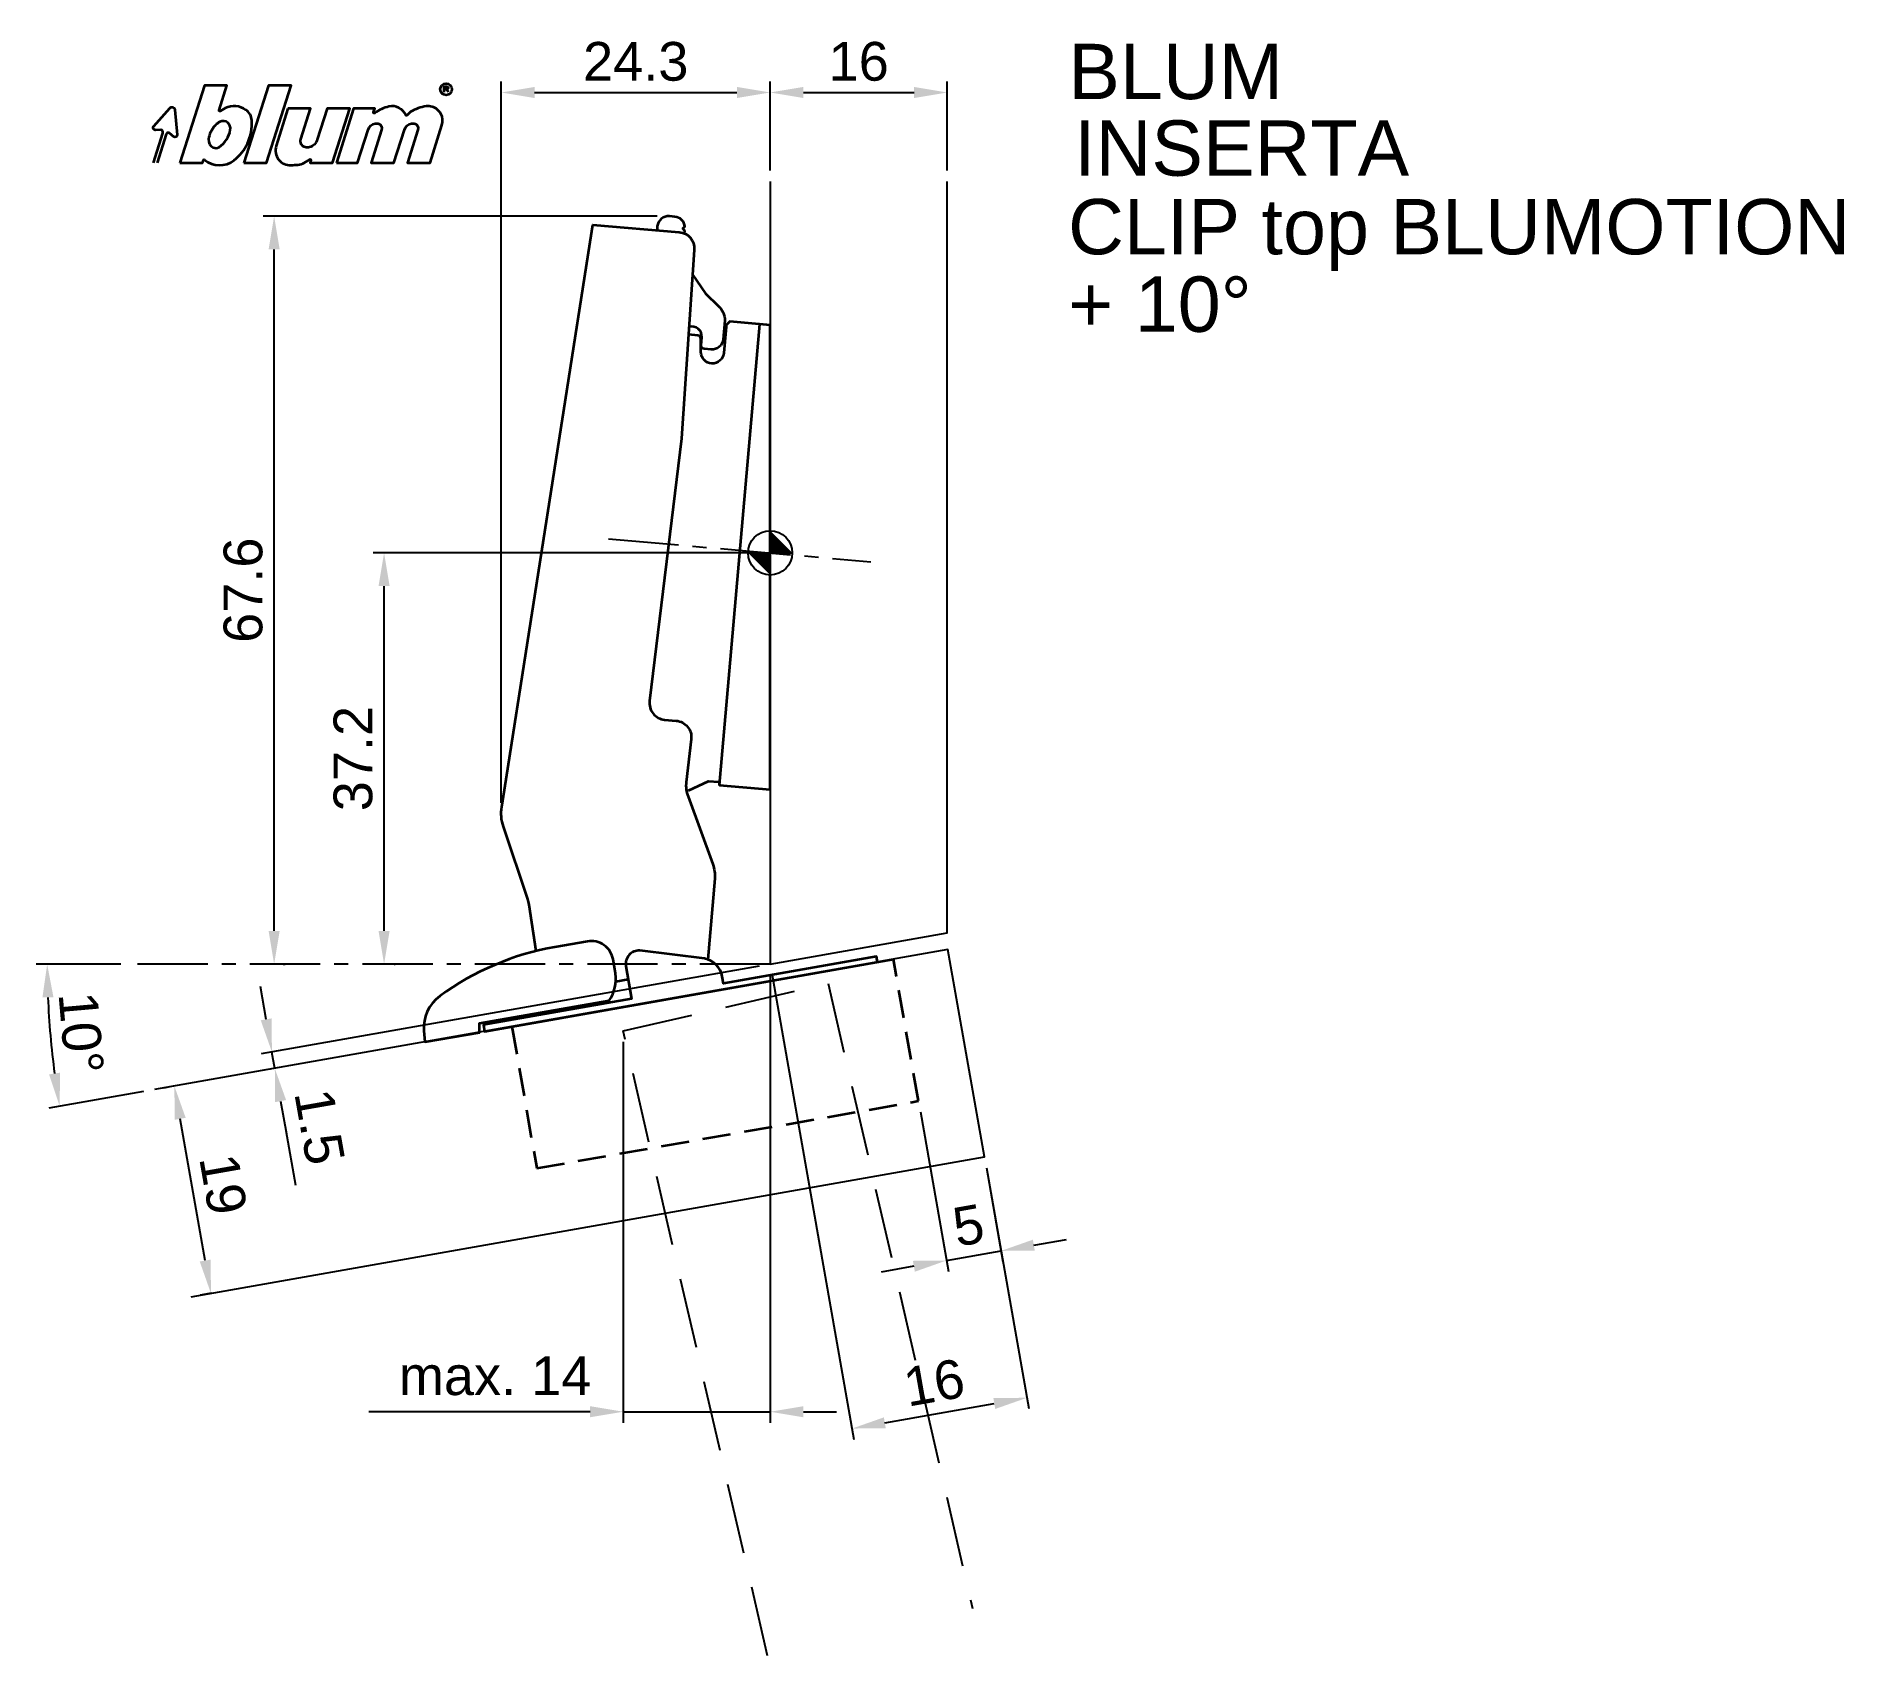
# Model space of a CAD drawing. Extents: x -66 to 97, y -100 to 47.
import ezdxf

# ---------------------------------------------------------------- set-up
doc = ezdxf.new("R2010")
doc.units = 0
doc.header["$PDMODE"] = 35
doc.header["$PDSIZE"] = 5
doc.linetypes.add('MITTE', pattern=[50.8, 31.75, -6.35, 6.35, -6.35])
doc.linetypes.add('STRICHLINIE', pattern=[19.05, 12.7, -6.35])
doc.layers.get('Defpoints').update_dxf_attribs({"linetype": 'CONTINUOUS'})
doc.layers.add('1', color=2, linetype='CONTINUOUS')
doc.layers.add('5', color=1, linetype='CONTINUOUS')
doc.layers.add('6', color=3, linetype='CONTINUOUS', lineweight=35)
doc.styles.add('Beschlag', font='ARIAL.TTF')
doc.dimstyles.new('Beschlag', dxfattribs={"dimtxt": 3.5, "dimasz": 3, "dimexe": 1, "dimexo": 1, "dimgap": 1, "dimtad": 1, "dimdec": 1, "dimdsep": 46, "dimtxsty": 'Beschlag', "dimcen": 2, "dimclrd": 256, "dimclre": 256, "dimclrt": 256, "dimadec": 1, "dimazin": 2, "dimtfac": 0.71, "dimtdec": 1, "dimtix": 1, "dimtmove": 2, "dimatfit": 0, "dimfxl": 0, "dimtolj": 1, "dimlwd": -1, "dimlwe": -1, "dimarcsym": 0})

# ---------------------------------------------------------------- blocks, each defined once
blk = doc.blocks.new('NullPunkt')
at = {"layer": '5'}
for points in [[(0, 2), (0, -2)], [(-2, 0), (2, 0)]]:
    blk.add_lwpolyline(points, dxfattribs=at)
blk.add_circle((0, 0), 2, dxfattribs=at)
for points in [[(0, 0), (-2, 0), (0, 2)], [(0, 0), (2, 0), (0, -2)]]:
    blk.add_solid(points, dxfattribs=at)
blk = doc.blocks.new('*D1')
at = {"layer": '1'}
for p, q in [((-10.19, 30.41), (-45.8, 30.41)), ((-44.8, -34.15), (-44.8, 27.41)), ((-43.97, -37.15), (-43.8, -37.15))]:
    blk.add_line(p, q, dxfattribs=at)
for points in [[(-45.3, 27.41), (-44.3, 27.41), (-44.8, 30.41)], [(-45.3, -34.15), (-44.3, -34.15), (-44.8, -37.15)]]:
    blk.add_solid(points, dxfattribs=at)
at = {"layer": 'Defpoints', "color": 0}
for p in [(-44.8, 30.41), (-9.19, 30.41), (-44.97, -37.15)]:
    blk.add_point(p, dxfattribs=at)
at = {"layer": '1', "insert": (-47.59, -3.37), "char_height": 3.5, "attachment_point": 5, "rotation": 90, "style": 'Beschlag'}
blk.add_mtext('\\A1;67.6', dxfattribs=at)
blk = doc.blocks.new('*D2')
at = {"layer": '1'}
for p, q in [((-1, 0), (-35.87, 0)), ((-34.87, -34.15), (-34.87, -3)), ((-33.96, -37.15), (-33.87, -37.15))]:
    blk.add_line(p, q, dxfattribs=at)
for points in [[(-35.37, -3), (-34.37, -3), (-34.87, 0)], [(-35.37, -34.15), (-34.37, -34.15), (-34.87, -37.15)]]:
    blk.add_solid(points, dxfattribs=at)
at = {"layer": 'Defpoints', "color": 0}
for p in [(-34.87, 0), (0, 0), (-34.96, -37.15)]:
    blk.add_point(p, dxfattribs=at)
at = {"layer": '1', "insert": (-37.66, -18.58), "char_height": 3.5, "attachment_point": 5, "rotation": 90, "style": 'Beschlag'}
blk.add_mtext('\\A1;37.2', dxfattribs=at)
blk = doc.blocks.new('*D3')
at = {"layer": '1'}
for p, q in [((-24.28, -22.58), (-24.28, 42.59)), ((0, 34.55), (0, 42.59)), ((-21.28, 41.59), (-3, 41.59))]:
    blk.add_line(p, q, dxfattribs=at)
for points in [[(-21.28, 42.09), (-21.28, 41.09), (-24.28, 41.59)], [(-3, 42.09), (-3, 41.09), (0, 41.59)]]:
    blk.add_solid(points, dxfattribs=at)
at = {"layer": 'Defpoints', "color": 0}
for p in [(0, 41.59), (0, 33.55), (-24.28, -23.58)]:
    blk.add_point(p, dxfattribs=at)
at = {"layer": '1', "insert": (-12.14, 44.38), "char_height": 3.5, "attachment_point": 5, "style": 'Beschlag'}
blk.add_mtext('\\A1;24.3', dxfattribs=at)
blk = doc.blocks.new('*D4')
at = {"layer": '1'}
for p, q in [((0, 34.55), (0, 42.59)), ((16, 34.55), (16, 42.59)), ((3, 41.59), (13, 41.59))]:
    blk.add_line(p, q, dxfattribs=at)
for points in [[(3, 42.09), (3, 41.09), (0, 41.59)], [(13, 42.09), (13, 41.09), (16, 41.59)]]:
    blk.add_solid(points, dxfattribs=at)
at = {"layer": 'Defpoints', "color": 0}
for p in [(16, 41.59), (0, 33.55), (16, 33.55)]:
    blk.add_point(p, dxfattribs=at)
at = {"layer": '1', "insert": (8, 44.38), "char_height": 3.5, "attachment_point": 5, "style": 'Beschlag'}
blk.add_mtext('\\A1;16', dxfattribs=at)
blk = doc.blocks.new('*D5')
at = {"layer": '1'}
for p, q in [((0, -38.15), (0, -78.58)), ((-13.27, -44.18), (-13.27, -78.58)), ((-16.27, -77.58), (-19.27, -77.58)), ((-13.27, -77.58), (0, -77.58)), ((3, -77.58), (6, -77.58))]:
    blk.add_line(p, q, dxfattribs=at)
for points in [[(-16.27, -77.08), (-16.27, -78.08), (-13.27, -77.58)], [(3, -77.08), (3, -78.08), (0, -77.58)]]:
    blk.add_solid(points, dxfattribs=at)
at = {"layer": 'Defpoints', "color": 0}
for p in [(0, -37.15), (-13.27, -43.18), (0, -77.58)]:
    blk.add_point(p, dxfattribs=at)
at = {"layer": '1', "insert": (-24.84, -74.35), "char_height": 3.5, "attachment_point": 5, "style": 'Beschlag'}
blk.add_mtext('\\A1;max. 14', dxfattribs=at)
blk = doc.blocks.new('*D6')
at = {"layer": '1'}
for p, q in [((13.57, -50.5), (16.11, -64.91)), ((19.53, -55.54), (21.03, -64.04)), ((23.81, -62.53), (26.77, -62.01)), ((15.93, -63.92), (20.86, -63.05)), ((12.98, -64.44), (10.03, -64.96))]:
    blk.add_line(p, q, dxfattribs=at)
for points in [[(23.73, -62.04), (23.9, -63.02), (20.86, -63.05)], [(12.89, -63.95), (13.07, -64.93), (15.93, -63.92)]]:
    blk.add_solid(points, dxfattribs=at)
at = {"layer": 'Defpoints', "color": 0}
for p in [(13.39, -49.51), (19.36, -54.55), (20.86, -63.05)]:
    blk.add_point(p, dxfattribs=at)
at = {"layer": '1', "insert": (17.91, -60.75), "char_height": 3.5, "attachment_point": 5, "rotation": 10.004, "style": 'Beschlag'}
blk.add_mtext('\\A1;5', dxfattribs=at)
blk = doc.blocks.new('*D7')
at = {"layer": '1'}
for p, q in [((0.17, -38.14), (7.57, -80.09)), ((19.53, -55.54), (23.37, -77.3)), ((10.35, -78.58), (20.24, -76.84))]:
    blk.add_line(p, q, dxfattribs=at)
for points in [[(20.16, -76.34), (20.33, -77.33), (23.2, -76.32)], [(10.27, -78.09), (10.44, -79.07), (7.4, -79.1)]]:
    blk.add_solid(points, dxfattribs=at)
at = {"layer": 'Defpoints', "color": 0}
for p in [(0, -37.15), (19.36, -54.55), (23.2, -76.32)]:
    blk.add_point(p, dxfattribs=at)
at = {"layer": '1', "insert": (14.81, -74.96), "char_height": 3.5, "attachment_point": 5, "rotation": 10.004, "style": 'Beschlag'}
blk.add_mtext('\\A1;16', dxfattribs=at)
blk = doc.blocks.new('*D8')
at = {"layer": '1'}
for p, q in [((-53.91, -48.18), (-54.79, -48.34)), ((-51.03, -63.92), (-53.29, -51.12)), ((-50.49, -66.87), (-51.49, -67.05))]:
    blk.add_line(p, q, dxfattribs=at)
for points in [[(-52.79, -51.03), (-53.78, -51.21), (-53.81, -48.17)], [(-50.53, -63.84), (-51.52, -64.01), (-50.51, -66.88)]]:
    blk.add_solid(points, dxfattribs=at)
at = {"layer": 'Defpoints', "color": 0}
for p in [(-53.81, -48.17), (-52.93, -48.01), (-49.5, -66.7)]:
    blk.add_point(p, dxfattribs=at)
at = {"layer": '1', "insert": (-49.41, -57.04), "char_height": 3.5, "attachment_point": 5, "rotation": 280.004, "style": 'Beschlag'}
blk.add_mtext('\\A1;19', dxfattribs=at)
blk = doc.blocks.new('*D9')
at = {"layer": '1'}
for p, q in [((-0.98, -37.33), (-45.98, -45.26)), ((-45.52, -42.14), (-46.04, -39.18)), ((-44.74, -46.57), (-45, -45.09)), ((-45.13, -46.64), (-45.72, -46.74)), ((-44.22, -49.52), (-43.69, -52.47))]:
    blk.add_line(p, q, dxfattribs=at)
for points in [[(-45.03, -42.05), (-46.01, -42.22), (-45, -45.09)], [(-43.72, -49.43), (-44.71, -49.61), (-44.74, -46.57)]]:
    blk.add_solid(points, dxfattribs=at)
at = {"layer": 'Defpoints', "color": 0}
for p in [(0, -37.15), (-45, -45.09), (-44.15, -46.46)]:
    blk.add_point(p, dxfattribs=at)
at = {"layer": '1', "insert": (-40.7, -51.84), "char_height": 3.5, "attachment_point": 5, "rotation": 280.004, "style": 'Beschlag'}
blk.add_mtext('\\A1;1.5', dxfattribs=at)
blk = doc.blocks.new('Logo_BLUM')
at = {"layer": '6', "color": 20, "linetype": 'Continuous'}
for points in [[(2.39, 0), (4.43, 0), (4.52, 0.26, -0.512391), (4.62, 0.29, 0.357881), (7.3, 0.25, 0.116336), (8.5, 1.76, 0.127435), (8.89, 3.85, 0.227045), (8.36, 4.79, 0.273775), (6.5, 4.93), (6.04, 4.67, -0.689828), (5.94, 4.76), (6.65, 7), (4.61, 7)], [(12.15, 4.9), (11.09, 1.53, 0.527578), (12.44, -0.2, -0.003338), (13.06, -0.17, 0.131781), (13.63, 0.02), (14.12, 0.32, -0.706223), (14.22, 0.24), (14.15, 0), (16.19, 0), (17.75, 4.9), (15.7, 4.9), (14.81, 2.11, -0.253672), (14.11, 1.42, -0.127823), (13.72, 1.42, -0.447747), (13.33, 2.15), (14.2, 4.9)], [(16.53, 0), (18.44, 0), (19.39, 3, -0.282196), (20.04, 3.56, -0.141376), (20.38, 3.52, -0.3938), (20.62, 2.99), (19.67, 0), (21.72, 0), (22.67, 3, -0.282189), (23.31, 3.56, -0.141385), (23.65, 3.52, -0.393792), (23.89, 2.99), (22.94, 0), (24.99, 0), (26.07, 3.42, 0.424526), (25.18, 5.07, 0.098115), (24.64, 5.11, 0.114777), (23.24, 4.6), (22.89, 4.28, -0.522588), (22.79, 4.31, 0.36711), (21.28, 5.09, 0.102012), (20, 4.5, -0.748324), (19.89, 4.58), (20, 4.9), (18.08, 4.9)], [(5.59, 3.39, 0.16703), (4.99, 2.14, 0.322673), (5.41, 1.39, 0.260102), (5.93, 1.42, 0.211929), (6.95, 3, 0.250706), (6.73, 3.62, 0.316796), (6.01, 3.72, 0.086595)]]:
    blk.add_lwpolyline(points, format="xyb", close=True, dxfattribs=at)
blk.add_lwpolyline([(8.18, 0), (10.23, 0), (12.45, 7), (10.4, 7)], close=True, dxfattribs=at)
for points in [[(26.26, 6.4), (26.26, 6.9), (26.52, 6.9, -0.975005), (26.53, 6.67, 0.014563), (26.45, 6.67), (26.26, 6.67), (26.45, 6.67), (26.52, 6.6), (26.57, 6.53), (26.62, 6.42)], [(0, 0), (0.86, 2.7, 0.480207), (0.67, 2.98), (0.19, 2.97, -0.689229), (0.05, 3.33), (1.49, 4.95, -0.685285), (1.94, 4.79), (2.15, 2.54, -0.636083), (1.84, 2.36), (1.47, 2.68, 0.560356), (1.16, 2.59), (0.34, 0)]]:
    blk.add_lwpolyline(points, format="xyb", dxfattribs=at)
blk.add_circle((26.44, 6.65), 0.527, dxfattribs=at)
blk = doc.blocks.new('*D23')
at = {"layer": '1'}
for p, q in [((-58.64, -37.15), (-66.3, -37.15)), ((-56.59, -48.66), (-65.16, -50.17))]:
    blk.add_line(p, q, dxfattribs=at)
blk.add_arc((8.63, -37.15), 73.92, 182.3255, 187.6785, dxfattribs=at)
for points in [[(-65.73, -40.16), (-64.73, -40.14), (-65.3, -37.15)], [(-64.14, -46.95), (-65.13, -47.11), (-64.17, -49.99)]]:
    blk.add_solid(points, dxfattribs=at)
at = {"layer": 'Defpoints', "color": 0}
for p in [(16.06, -35.84), (-57.64, -37.15), (0, -37.15), (-65.17, -41.45), (-55.6, -48.48)]:
    blk.add_point(p, dxfattribs=at)
at = {"layer": '1', "insert": (-62.24, -43.35), "char_height": 3.5, "attachment_point": 5, "rotation": 275.002, "style": 'Beschlag'}
blk.add_mtext('\\A1;10°', dxfattribs=at)

msp = doc.modelspace()

# ---------------------------------------------------------------- linework, layer by layer
at = {"layer": '1'}
for p, q in [((-43.75, -52.17), (-42.88, -57.1)), ((-19.27, -77.58), (-36.26, -77.58))]:
    msp.add_line(p, q, dxfattribs=at)
at = {"layer": '5', "linetype": 'MITTE', "ltscale": 0.2}
for p, q in [((-14.6, 1.28), (9.1, -0.8)), ((0, -37.15), (-57.64, -37.15))]:
    msp.add_line(p, q, dxfattribs=at)
at = {"layer": '5'}
for points in [[(0, 33.55), (0, -37.15), (16, -34.33), (16, 33.55)], [(-52.3, -67.19), (19.36, -54.55), (16.06, -35.84), (-55.6, -48.48)]]:
    msp.add_lwpolyline(points, dxfattribs=at)
at = {"layer": '5', "linetype": 'STRICHLINIE', "ltscale": 0.5}
msp.add_lwpolyline([(-0.24, -99.63), (-13.27, -43.18), (5.24, -38.9), (18.28, -95.36)], dxfattribs=at)
at = {"layer": '6'}
msp.add_line((-12.81, -38.55), (-13.95, -38.75), dxfattribs=at)
at = {"layer": '6', "linetype": 'Continuous'}
for points in [[(-21.14, -35.97), (-21.77, -31.78, 0.043841), (-21.89, -31.27), (-24.09, -24.71, -0.131145), (-24.23, -22.95), (-16.01, 29.65), (-8.22, 28.98, -0.409111), (-6.85, 27.38), (-8.01, 10.34), (-10.89, -13.37), (-10.89, -13.37, 0.428532), (-9.53, -15.07), (-8.48, -15.16, -0.424011), (-7.13, -16.83), (-7.59, -20.71, 0.109916), (-7.42, -22), (-7.42, -22), (-5.18, -28.13, -0.109518), (-5.01, -29.42), (-5.63, -36.72)], [(-7, 25.15), (-5.84, 23.44), (-4.66, 22.3, -0.199029), (-4.09, 20.99), (-4.24, 19.29, -0.414213), (-5.32, 18.38), (-5.97, 18.44, -0.414197), (-6.24, 18.77), (-6.18, 19.46, 0.515908), (-7.32, 20.43, -2.032957)]]:
    msp.add_lwpolyline(points, format="xyb", dxfattribs=at)
at = {"layer": '6'}
for points in [[(-7.73, 28.85), (-7.71, 29.08), (-7.9, 29.3), (-7.7, 29.47, 0.361254), (-8.61, 30.37), (-9.1, 30.41, 0.414214), (-10.19, 29.5), (-10.22, 29.15)], [(-7.38, -21.45), (-5.58, -20.62), (-4.65, -20.69), (-4.56, -20.98), (0, -21.38), (0, 20.58), (-3.64, 20.89), (-3.89, 20.66, 0.240987), (-3.98, 20.42), (-4.18, 18.06, -0.957225), (-6.26, 18.15), (-6.26, 19.34, 0.379437), (-6.52, 19.64), (-7.37, 19.72)], [(9.7, -36.96), (9.61, -36.47), (-4.22, -38.91), (-4.33, -38.26, 0.312987), (-5.94, -36.64), (-11.77, -35.92, 0.486363), (-13.03, -37.32), (-12.51, -40.27), (-12.51, -40.27), (-25.9, -42.63), (-25.79, -43.22), (11.14, -36.71)]]:
    msp.add_lwpolyline(points, format="xyb", dxfattribs=at)
for points in [[(-4.56, -20.98), (-0.92, 20.66)], [(-4.56, -20.98), (0, -21.38), (0, 20.58), (-0.92, 20.66)]]:
    msp.add_lwpolyline(points, dxfattribs=at)
at = {"layer": '6', "flags": 128}
msp.add_lwpolyline([(-14.19, -36.71, 0.414214), (-16.5, -35.09), (-19.44, -35.6, 0.114125), (-29.84, -40.04, 0.262579), (-31.27, -43.17), (-31.18, -44.17), (-26.26, -43.31), (-26.26, -42.49), (-14.53, -40.43, 0.191102), (-13.98, -37.99), (-14.19, -36.71)], format="xyb", dxfattribs=at)
at = {"layer": '6', "linetype": 'STRICHLINIE', "ltscale": 0.2}
msp.add_lwpolyline([(-23.33, -42.79), (-21.08, -55.59), (13.39, -49.51), (11.14, -36.71)], dxfattribs=at)

# ---------------------------------------------------------------- block references
at = {"layer": '5', "rotation": 90}
msp.add_blockref('NullPunkt', (0, 0), dxfattribs=at)
at = {"layer": '6'}
msp.add_blockref('Logo_BLUM', (-55.71, 35.23), dxfattribs=at)

# ---------------------------------------------------------------- texts
at = {"layer": '1', "linetype": 'Continuous', "style": 'Beschlag'}
for s, p in [('BLUM', (26.93, 40.99)), ('CLIP top BLUMOTION', (26.91, 26.97)), ('+ 10%%D', (26.91, 19.97))]:
    msp.add_text(s, height=5, dxfattribs=at).set_placement(p)
at = {"layer": '1', "insert": (27.45, 39.07), "char_height": 5, "width": 110.7908, "attachment_point": 1, "style": 'Beschlag'}
msp.add_mtext('INSERTA', dxfattribs=at)

# ---------------------------------------------------------------- dimensions: what is measured, and where the dimension line sits
at = {"layer": '1'}
for base, p1, p2, angle, picture, middle in [((0, 41.59), (-24.28, -23.58), (0, 33.55), 180, '*D3', (-12.14, 44.38)), ((16, 41.59), (0, 33.55), (16, 33.55), 180, '*D4', (8, 44.38)), ((-44.8, 30.41), (-44.97, -37.15), (-9.19, 30.41), 90, '*D1', (-47.59, -3.37)), ((-34.867, 0), (-34.9639, -37.1525), (0, 0), 90, '*D2', (-37.6552, -18.5762)), ((23.2, -76.32), (0, -37.15), (19.36, -54.55), 10.004, '*D7', (14.81, -74.96)), ((-53.81, -48.17), (-49.5, -66.7), (-52.93, -48.01), 100.004, '*D8', (-49.41, -57.04)), ((20.86, -63.05), (13.39, -49.51), (19.36, -54.55), 10.004, '*D6', (17.91, -60.75))]:
    dim = msp.add_linear_dim(base=base, p1=p1, p2=p2, angle=angle, dimstyle='Beschlag', dxfattribs=at)
    dim.commit()
    dim.dimension.update_dxf_attribs({"geometry": picture, "text_midpoint": middle})
dim = msp.add_angular_dim_2l(base=(-65.17, -41.45), line1=((16.06, -35.84), (-55.6, -48.48)), line2=((0, -37.15), (-57.64, -37.15)), dimstyle='Beschlag', dxfattribs=at)
dim.commit()
dim.dimension.update_dxf_attribs({"geometry": '*D23', "text_midpoint": (-62.24, -43.35)})
dim = msp.add_linear_dim(base=(-45, -45.09), p1=(-44.15, -46.46), p2=(0, -37.15), angle=100.004, dimstyle='Beschlag', dxfattribs=at)
dim.commit()
dim.dimension.update_dxf_attribs({"geometry": '*D9', "text_midpoint": (-40.7, -51.84), "dimtype": 160})
dim = msp.add_linear_dim(base=(0, -77.58), p1=(-13.27, -43.18), p2=(0, -37.15), angle=180, text='max. 14', dimstyle='Beschlag', dxfattribs=at)
dim.commit()
dim.dimension.update_dxf_attribs({"geometry": '*D5', "text_midpoint": (-24.84, -74.35), "dimtype": 160})

doc.saveas('drawing.dxf')
